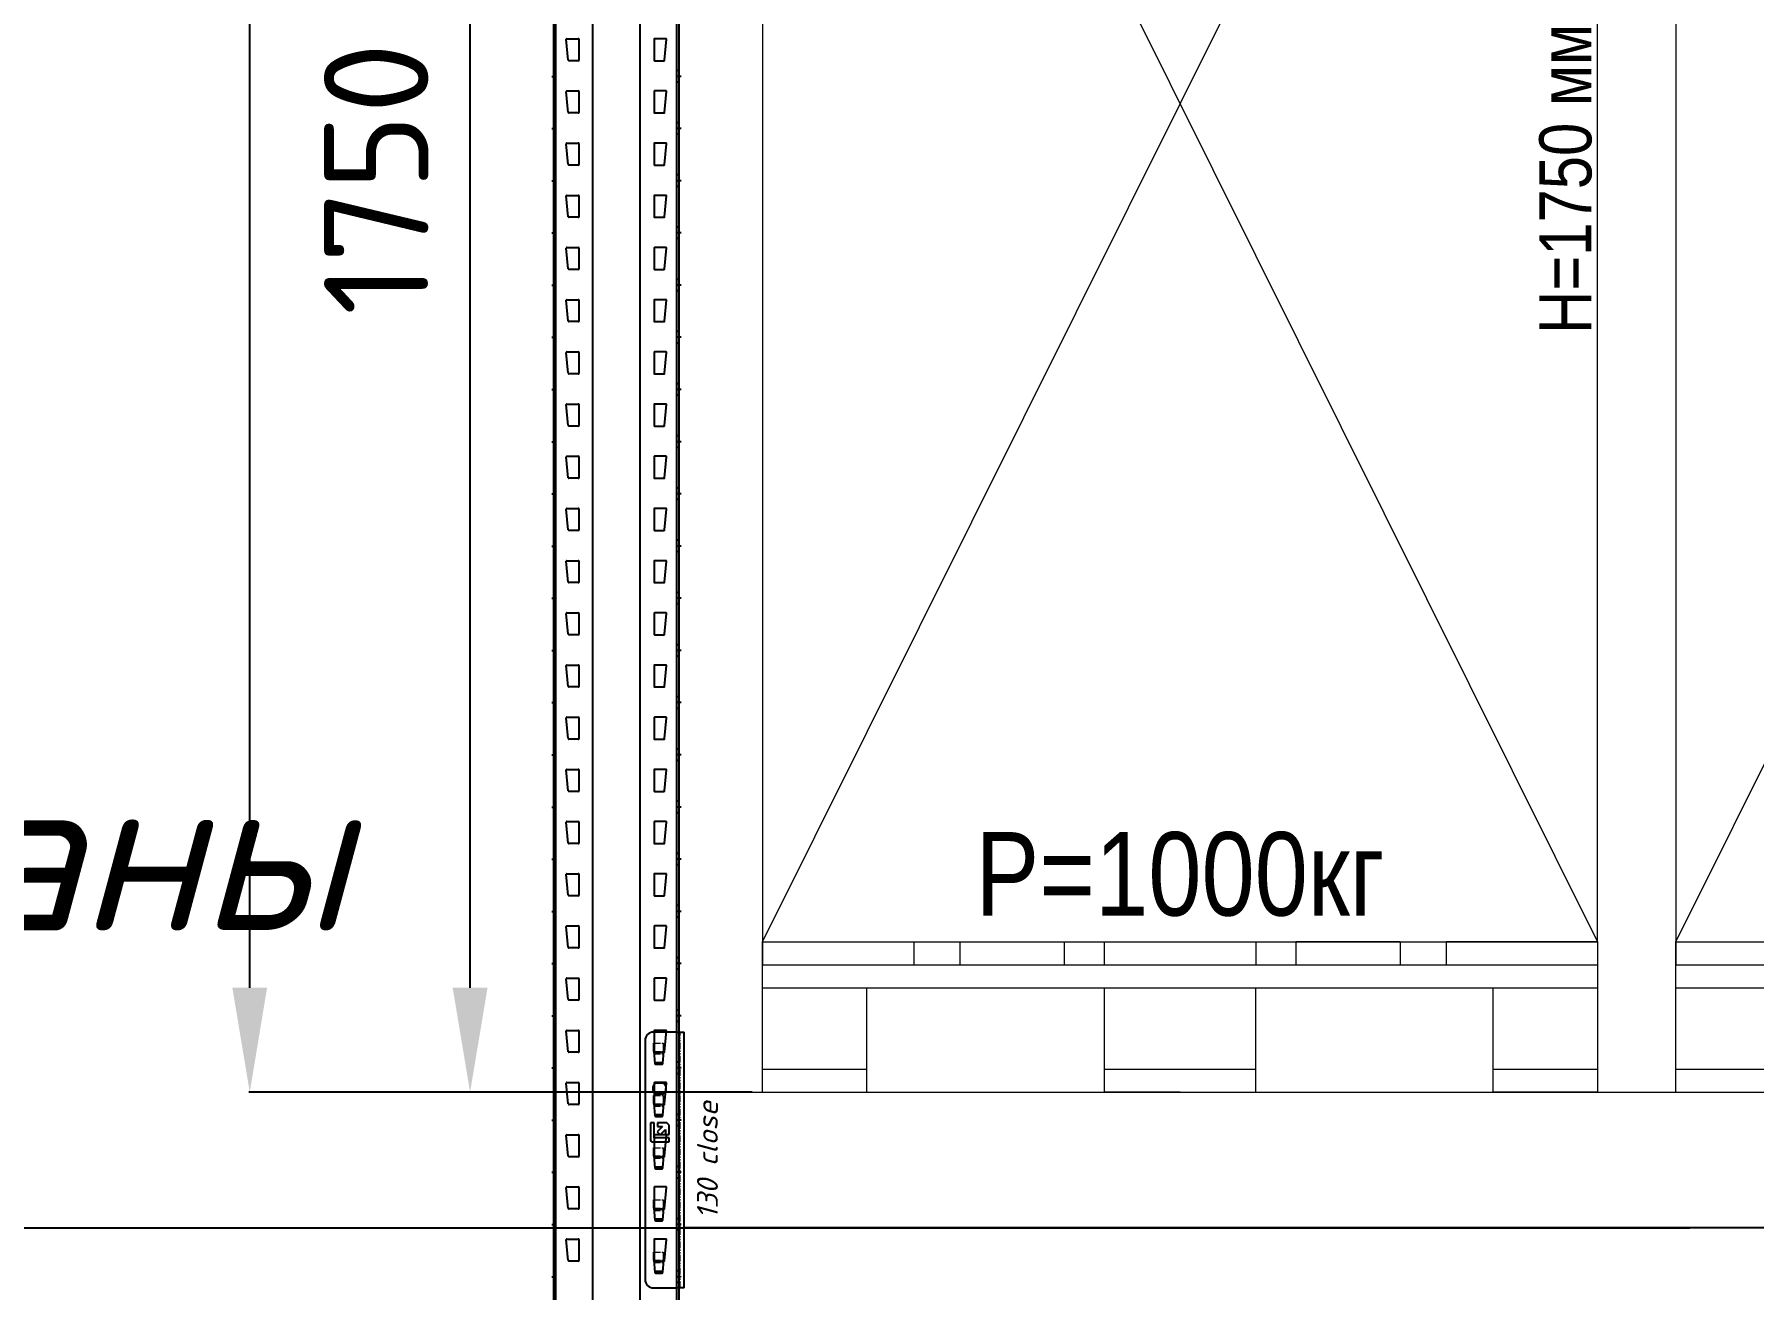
# Model space of a CAD drawing. Header units: millimetres. Extents: x 2140 to 223837, y 2113 to 170313.
# Drawn here: x 168886 to 170534, y 117532 to 118735 of the extents above; entities that cross this region are included whole.
import ezdxf
from ezdxf.enums import TextEntityAlignment as Align

# ---------------------------------------------------------------- set-up
doc = ezdxf.new("R2010")
doc.units = ezdxf.units.MM
doc.linetypes.add('PHANTOM', pattern=[12.7, 6.35, -1.27, 1.27, -1.27, 1.27, -1.27])
doc.layers.add('0_ANNOT_Dimensions', color=7, linetype='Continuous')
doc.layers.add('2.Стойка', color=7, linetype='Continuous')
for name, color, linetype, lineweight in [('1.Балка', 5, 'Continuous', 0), ('20.Груз', 7, 'Continuous', 0), ('25.Размера', 7, 'Continuous', 0), ('37.Паллеты', 32, 'Continuous', 0), ('7.Поддон', 32, 'Continuous', 0)]:
    doc.layers.add(name, color=color, linetype=linetype, lineweight=lineweight)
doc.styles.add('Arial Narrow', font='ARIALN.TTF')
doc.styles.add('GOST', font='isocpeur.ttf')
doc.styles.add('HILTI', font='isocpeui.ttf')
doc.styles.get("Standard").update_dxf_attribs({"font": 'isocpeur.ttf'})
doc.styles.add('Курсив', font='isocpeui.ttf')
doc.dimstyles.new('100', dxfattribs={"dimtxt": 100, "dimasz": 100, "dimexe": 1, "dimexo": 10, "dimgap": 40, "dimtad": 1, "dimdec": 0, "dimzin": 0, "dimdsep": 46, "dimtxsty": 'Standard', "dimcen": 0.09, "dimadec": 0, "dimazin": 0, "dimtfac": 1, "dimtdec": 0, "dimtofl": 0, "dimtmove": 0, "dimatfit": 3, "dimfxl": 1, "dimtolj": 1, "dimtzin": 0, "dimarcsym": 0})
doc.dimstyles.new('80', dxfattribs={"dimtxt": 80, "dimasz": 80, "dimexe": 0.18, "dimexo": 0, "dimgap": 20, "dimtad": 1, "dimdec": 0, "dimzin": 0, "dimdsep": 46, "dimtxsty": 'Курсив', "dimcen": 0.09, "dimadec": 0, "dimazin": 0, "dimtfac": 1, "dimtdec": 0, "dimtofl": 0, "dimtmove": 0, "dimatfit": 3, "dimfxl": 0.18, "dimtolj": 1, "dimtzin": 0, "dimarcsym": 0})
doc.dimstyles.new('blok40', dxfattribs={"dimtxt": 40, "dimasz": 80, "dimexe": 0.18, "dimexo": 0, "dimgap": 5, "dimtad": 1, "dimtoh": 1, "dimdec": 0, "dimzin": 0, "dimdsep": 46, "dimtxsty": 'GOST', "dimblk": 'NONE', "dimcen": 0.09, "dimse1": 1, "dimse2": 1, "dimsd1": 1, "dimsd2": 1, "dimadec": 0, "dimazin": 0, "dimtfac": 1, "dimtdec": 0, "dimtofl": 0, "dimtmove": 0, "dimatfit": 2, "dimldrblk": 'NONE', "dimfxl": 0.18, "dimtolj": 1, "dimtzin": 0, "dimarcsym": 0})
doc.dimstyles.new('Рзм блок', dxfattribs={"dimtxt": 40, "dimasz": 80, "dimexe": 0.18, "dimexo": 0, "dimgap": 5, "dimtad": 1, "dimtoh": 1, "dimdec": 0, "dimzin": 0, "dimdsep": 46, "dimtxsty": 'Курсив', "dimblk": 'NONE', "dimcen": 0.09, "dimse1": 1, "dimse2": 1, "dimsd1": 1, "dimsd2": 1, "dimadec": 0, "dimazin": 0, "dimtfac": 1, "dimtdec": 0, "dimtofl": 0, "dimtmove": 0, "dimatfit": 2, "dimldrblk": 'NONE', "dimfxl": 0.18, "dimtolj": 1, "dimtzin": 0, "dimarcsym": 0})

# ---------------------------------------------------------------- blocks, each defined once
blk = doc.blocks.new('*U491')
at = {"layer": '2.Стойка', "color": 0, "linetype": 'ByBlock'}
for p, q in [((-120, 0), (-120, 12200)), ((-118, 0), (-118, 12200)), ((-82.7, 0), (-82.7, 12200)), ((-37.3, 0), (-37.3, 12200)), ((-2, 0), (-2, 12200)), ((0, 0), (0, 12200)), ((-106.1, 8980.5), (-108, 9000.5)), ((-107.5, 9001), (-96.5, 9001)), ((-96, 9000.5), (-96, 8980.5)), ((-24, 9000.5), (-24, 8980.5)), ((-12.5, 9001), (-23.5, 9001)), ((-13.9, 8980.5), (-12, 9000.5)), ((-96.5, 8980), (-105.6, 8980)), ((-23.5, 8980), (-14.4, 8980)), ((-122, 8965), (-118, 8965)), ((-120, 8970.5), (-118, 8970.5)), ((0, 8970.5), (-2, 8970.5)), ((2, 8965), (-2, 8965)), ((-120, 8959.5), (-118, 8959.5)), ((-106.1, 8930.5), (-108, 8950.5)), ((-107.5, 8951), (-96.5, 8951)), ((-96, 8950.5), (-96, 8930.5)), ((-24, 8950.5), (-24, 8930.5)), ((-12.5, 8951), (-23.5, 8951)), ((-13.9, 8930.5), (-12, 8950.5)), ((0, 8959.5), (-2, 8959.5)), ((-96.5, 8930), (-105.6, 8930)), ((-23.5, 8930), (-14.4, 8930)), ((-122, 8915), (-118, 8915)), ((-120, 8920.5), (-118, 8920.5)), ((0, 8920.5), (-2, 8920.5)), ((2, 8915), (-2, 8915)), ((-120, 8909.5), (-118, 8909.5)), ((-106.1, 8880.5), (-108, 8900.5)), ((-107.5, 8901), (-96.5, 8901)), ((-96, 8900.5), (-96, 8880.5)), ((-24, 8900.5), (-24, 8880.5)), ((-12.5, 8901), (-23.5, 8901)), ((-13.9, 8880.5), (-12, 8900.5)), ((0, 8909.5), (-2, 8909.5)), ((-96.5, 8880), (-105.6, 8880)), ((-23.5, 8880), (-14.4, 8880)), ((-122, 8865), (-118, 8865)), ((-120, 8870.5), (-118, 8870.5)), ((0, 8870.5), (-2, 8870.5)), ((2, 8865), (-2, 8865)), ((-120, 8859.5), (-118, 8859.5)), ((-106.1, 8830.5), (-108, 8850.5)), ((-107.5, 8851), (-96.5, 8851)), ((-96, 8850.5), (-96, 8830.5)), ((-24, 8850.5), (-24, 8830.5)), ((-12.5, 8851), (-23.5, 8851)), ((-13.9, 8830.5), (-12, 8850.5)), ((0, 8859.5), (-2, 8859.5)), ((-96.5, 8830), (-105.6, 8830)), ((-23.5, 8830), (-14.4, 8830)), ((-122, 8815), (-118, 8815)), ((-120, 8820.5), (-118, 8820.5)), ((0, 8820.5), (-2, 8820.5)), ((2, 8815), (-2, 8815)), ((-120, 8809.5), (-118, 8809.5)), ((-106.1, 8780.5), (-108, 8800.5)), ((-107.5, 8801), (-96.5, 8801)), ((-96, 8800.5), (-96, 8780.5)), ((-24, 8800.5), (-24, 8780.5)), ((-12.5, 8801), (-23.5, 8801)), ((-13.9, 8780.5), (-12, 8800.5)), ((0, 8809.5), (-2, 8809.5)), ((-96.5, 8780), (-105.6, 8780)), ((-23.5, 8780), (-14.4, 8780)), ((-122, 8765), (-118, 8765)), ((-120, 8770.5), (-118, 8770.5)), ((0, 8770.5), (-2, 8770.5)), ((2, 8765), (-2, 8765)), ((-120, 8759.5), (-118, 8759.5)), ((-106.1, 8730.5), (-108, 8750.5)), ((-107.5, 8751), (-96.5, 8751)), ((-96, 8750.5), (-96, 8730.5)), ((-24, 8750.5), (-24, 8730.5)), ((-12.5, 8751), (-23.5, 8751)), ((-13.9, 8730.5), (-12, 8750.5)), ((0, 8759.5), (-2, 8759.5)), ((-122, 8715), (-118, 8715)), ((-120, 8720.5), (-118, 8720.5)), ((-96.5, 8730), (-105.6, 8730)), ((-23.5, 8730), (-14.4, 8730)), ((0, 8720.5), (-2, 8720.5)), ((2, 8715), (-2, 8715)), ((-120, 8709.5), (-118, 8709.5)), ((-106.1, 8680.5), (-108, 8700.5)), ((-107.5, 8701), (-96.5, 8701)), ((-96, 8700.5), (-96, 8680.5)), ((-24, 8700.5), (-24, 8680.5)), ((-12.5, 8701), (-23.5, 8701)), ((-13.9, 8680.5), (-12, 8700.5)), ((0, 8709.5), (-2, 8709.5)), ((-122, 8665), (-118, 8665)), ((-120, 8670.5), (-118, 8670.5)), ((-96.5, 8680), (-105.6, 8680)), ((-23.5, 8680), (-14.4, 8680)), ((0, 8670.5), (-2, 8670.5)), ((2, 8665), (-2, 8665)), ((-120, 8659.5), (-118, 8659.5)), ((-106.1, 8630.5), (-108, 8650.5)), ((-107.5, 8651), (-96.5, 8651)), ((-96, 8650.5), (-96, 8630.5)), ((-24, 8650.5), (-24, 8630.5)), ((-12.5, 8651), (-23.5, 8651)), ((-13.9, 8630.5), (-12, 8650.5)), ((0, 8659.5), (-2, 8659.5)), ((-122, 8615), (-118, 8615)), ((-120, 8620.5), (-118, 8620.5)), ((-96.5, 8630), (-105.6, 8630)), ((-23.5, 8630), (-14.4, 8630)), ((0, 8620.5), (-2, 8620.5)), ((2, 8615), (-2, 8615)), ((-120, 8609.5), (-118, 8609.5)), ((-106.1, 8580.5), (-108, 8600.5)), ((-107.5, 8601), (-96.5, 8601)), ((-96, 8600.5), (-96, 8580.5)), ((-24, 8600.5), (-24, 8580.5)), ((-12.5, 8601), (-23.5, 8601)), ((-13.9, 8580.5), (-12, 8600.5)), ((0, 8609.5), (-2, 8609.5)), ((-120, 8570.5), (-118, 8570.5)), ((-96.5, 8580), (-105.6, 8580)), ((-23.5, 8580), (-14.4, 8580)), ((0, 8570.5), (-2, 8570.5)), ((-122, 8565), (-118, 8565)), ((-120, 8559.5), (-118, 8559.5)), ((-106.1, 8530.5), (-108, 8550.5)), ((-107.5, 8551), (-96.5, 8551)), ((-96, 8550.5), (-96, 8530.5)), ((-24, 8550.5), (-24, 8530.5)), ((-12.5, 8551), (-23.5, 8551)), ((-13.9, 8530.5), (-12, 8550.5)), ((2, 8565), (-2, 8565)), ((0, 8559.5), (-2, 8559.5)), ((-120, 8520.5), (-118, 8520.5)), ((-96.5, 8530), (-105.6, 8530)), ((-23.5, 8530), (-14.4, 8530)), ((0, 8520.5), (-2, 8520.5)), ((-122, 8515), (-118, 8515)), ((-120, 8509.5), (-118, 8509.5)), ((-106.1, 8480.5), (-108, 8500.5)), ((-107.5, 8501), (-96.5, 8501)), ((-96, 8500.5), (-96, 8480.5)), ((-24, 8500.5), (-24, 8480.5)), ((-12.5, 8501), (-23.5, 8501)), ((-13.9, 8480.5), (-12, 8500.5)), ((2, 8515), (-2, 8515)), ((0, 8509.5), (-2, 8509.5)), ((-120, 8470.5), (-118, 8470.5)), ((-96.5, 8480), (-105.6, 8480)), ((-23.5, 8480), (-14.4, 8480)), ((0, 8470.5), (-2, 8470.5)), ((-122, 8465), (-118, 8465)), ((-120, 8459.5), (-118, 8459.5)), ((-106.1, 8430.5), (-108, 8450.5)), ((-107.5, 8451), (-96.5, 8451)), ((-96, 8450.5), (-96, 8430.5)), ((-24, 8450.5), (-24, 8430.5)), ((-12.5, 8451), (-23.5, 8451)), ((-13.9, 8430.5), (-12, 8450.5)), ((2, 8465), (-2, 8465)), ((0, 8459.5), (-2, 8459.5)), ((-120, 8420.5), (-118, 8420.5)), ((-96.5, 8430), (-105.6, 8430)), ((-23.5, 8430), (-14.4, 8430)), ((0, 8420.5), (-2, 8420.5)), ((-122, 8415), (-118, 8415)), ((-120, 8409.5), (-118, 8409.5)), ((-107.5, 8401), (-96.5, 8401)), ((-12.5, 8401), (-23.5, 8401)), ((2, 8415), (-2, 8415)), ((0, 8409.5), (-2, 8409.5)), ((-106.1, 8380.5), (-108, 8400.5)), ((-96, 8400.5), (-96, 8380.5)), ((-24, 8400.5), (-24, 8380.5)), ((-13.9, 8380.5), (-12, 8400.5)), ((-120, 8370.5), (-118, 8370.5)), ((-96.5, 8380), (-105.6, 8380)), ((-23.5, 8380), (-14.4, 8380)), ((0, 8370.5), (-2, 8370.5)), ((-122, 8365), (-118, 8365)), ((-120, 8359.5), (-118, 8359.5)), ((2, 8365), (-2, 8365)), ((0, 8359.5), (-2, 8359.5)), ((-106.1, 8330.5), (-108, 8350.5)), ((-107.5, 8351), (-96.5, 8351)), ((-96, 8350.5), (-96, 8330.5)), ((-24, 8350.5), (-24, 8330.5)), ((-12.5, 8351), (-23.5, 8351)), ((-13.9, 8330.5), (-12, 8350.5)), ((-120, 8320.5), (-118, 8320.5)), ((-96.5, 8330), (-105.6, 8330)), ((-23.5, 8330), (-14.4, 8330)), ((0, 8320.5), (-2, 8320.5)), ((-122, 8315), (-118, 8315)), ((-120, 8309.5), (-118, 8309.5)), ((2, 8315), (-2, 8315)), ((0, 8309.5), (-2, 8309.5)), ((-106.1, 8280.5), (-108, 8300.5)), ((-107.5, 8301), (-96.5, 8301)), ((-96, 8300.5), (-96, 8280.5)), ((-24, 8300.5), (-24, 8280.5)), ((-12.5, 8301), (-23.5, 8301)), ((-13.9, 8280.5), (-12, 8300.5)), ((-120, 8270.5), (-118, 8270.5)), ((-96.5, 8280), (-105.6, 8280)), ((-23.5, 8280), (-14.4, 8280)), ((0, 8270.5), (-2, 8270.5)), ((-122, 8265), (-118, 8265)), ((-120, 8259.5), (-118, 8259.5)), ((2, 8265), (-2, 8265)), ((0, 8259.5), (-2, 8259.5)), ((-106.1, 8230.5), (-108, 8250.5)), ((-107.5, 8251), (-96.5, 8251)), ((-96, 8250.5), (-96, 8230.5)), ((-24, 8250.5), (-24, 8230.5)), ((-12.5, 8251), (-23.5, 8251)), ((-13.9, 8230.5), (-12, 8250.5)), ((-120, 8220.5), (-118, 8220.5)), ((-96.5, 8230), (-105.6, 8230)), ((-23.5, 8230), (-14.4, 8230)), ((0, 8220.5), (-2, 8220.5)), ((-122, 8215), (-118, 8215)), ((-120, 8209.5), (-118, 8209.5)), ((2, 8215), (-2, 8215)), ((0, 8209.5), (-2, 8209.5)), ((-106.1, 8180.5), (-108, 8200.5)), ((-107.5, 8201), (-96.5, 8201)), ((-96, 8200.5), (-96, 8180.5)), ((-24, 8200.5), (-24, 8180.5)), ((-12.5, 8201), (-23.5, 8201)), ((-13.9, 8180.5), (-12, 8200.5)), ((-120, 8170.5), (-118, 8170.5)), ((-96.5, 8180), (-105.6, 8180)), ((-23.5, 8180), (-14.4, 8180)), ((0, 8170.5), (-2, 8170.5)), ((-122, 8165), (-118, 8165)), ((-120, 8159.5), (-118, 8159.5)), ((2, 8165), (-2, 8165)), ((0, 8159.5), (-2, 8159.5)), ((-106.1, 8130.5), (-108, 8150.5)), ((-107.5, 8151), (-96.5, 8151)), ((-96, 8150.5), (-96, 8130.5)), ((-24, 8150.5), (-24, 8130.5)), ((-12.5, 8151), (-23.5, 8151)), ((-13.9, 8130.5), (-12, 8150.5)), ((-96.5, 8130), (-105.6, 8130)), ((-23.5, 8130), (-14.4, 8130)), ((-122, 8115), (-118, 8115)), ((-120, 8120.5), (-118, 8120.5)), ((-120, 8109.5), (-118, 8109.5)), ((0, 8120.5), (-2, 8120.5)), ((2, 8115), (-2, 8115)), ((0, 8109.5), (-2, 8109.5)), ((-106.1, 8080.5), (-108, 8100.5)), ((-107.5, 8101), (-96.5, 8101)), ((-96, 8100.5), (-96, 8080.5)), ((-24, 8100.5), (-24, 8080.5)), ((-12.5, 8101), (-23.5, 8101)), ((-13.9, 8080.5), (-12, 8100.5)), ((-96.5, 8080), (-105.6, 8080)), ((-23.5, 8080), (-14.4, 8080)), ((-122, 8065), (-118, 8065)), ((-120, 8070.5), (-118, 8070.5)), ((-120, 8059.5), (-118, 8059.5)), ((0, 8070.5), (-2, 8070.5)), ((2, 8065), (-2, 8065)), ((0, 8059.5), (-2, 8059.5)), ((-106.1, 8030.5), (-108, 8050.5)), ((-107.5, 8051), (-96.5, 8051)), ((-96, 8050.5), (-96, 8030.5)), ((-24, 8050.5), (-24, 8030.5)), ((-12.5, 8051), (-23.5, 8051)), ((-13.9, 8030.5), (-12, 8050.5)), ((-96.5, 8030), (-105.6, 8030)), ((-23.5, 8030), (-14.4, 8030)), ((-122, 8015), (-118, 8015)), ((-120, 8020.5), (-118, 8020.5)), ((-120, 8009.5), (-118, 8009.5)), ((0, 8020.5), (-2, 8020.5)), ((2, 8015), (-2, 8015)), ((0, 8009.5), (-2, 8009.5)), ((-106.1, 7980.5), (-108, 8000.5)), ((-107.5, 8001), (-96.5, 8001)), ((-96, 8000.5), (-96, 7980.5)), ((-24, 8000.5), (-24, 7980.5)), ((-12.5, 8001), (-23.5, 8001)), ((-13.9, 7980.5), (-12, 8000.5)), ((-96.5, 7980), (-105.6, 7980)), ((-23.5, 7980), (-14.4, 7980)), ((-122, 7965), (-118, 7965)), ((-120, 7970.5), (-118, 7970.5)), ((-120, 7959.5), (-118, 7959.5)), ((0, 7970.5), (-2, 7970.5)), ((2, 7965), (-2, 7965)), ((0, 7959.5), (-2, 7959.5)), ((-106.1, 7930.5), (-108, 7950.5)), ((-107.5, 7951), (-96.5, 7951)), ((-96, 7950.5), (-96, 7930.5)), ((-24, 7950.5), (-24, 7930.5)), ((-12.5, 7951), (-23.5, 7951)), ((-13.9, 7930.5), (-12, 7950.5)), ((-96.5, 7930), (-105.6, 7930)), ((-23.5, 7930), (-14.4, 7930)), ((-122, 7915), (-118, 7915)), ((-120, 7920.5), (-118, 7920.5)), ((-120, 7909.5), (-118, 7909.5)), ((0, 7920.5), (-2, 7920.5)), ((2, 7915), (-2, 7915)), ((0, 7909.5), (-2, 7909.5)), ((-106.1, 7880.5), (-108, 7900.5)), ((-107.5, 7901), (-96.5, 7901)), ((-96, 7900.5), (-96, 7880.5)), ((-24, 7900.5), (-24, 7880.5)), ((-12.5, 7901), (-23.5, 7901)), ((-13.9, 7880.5), (-12, 7900.5)), ((-96.5, 7880), (-105.6, 7880)), ((-23.5, 7880), (-14.4, 7880)), ((-122, 7865), (-118, 7865)), ((-120, 7870.5), (-118, 7870.5)), ((-120, 7859.5), (-118, 7859.5)), ((0, 7870.5), (-2, 7870.5)), ((2, 7865), (-2, 7865)), ((0, 7859.5), (-2, 7859.5)), ((-106.1, 7830.5), (-108, 7850.5)), ((-107.5, 7851), (-96.5, 7851)), ((-96, 7850.5), (-96, 7830.5)), ((-24, 7850.5), (-24, 7830.5)), ((-12.5, 7851), (-23.5, 7851)), ((-13.9, 7830.5), (-12, 7850.5)), ((-96.5, 7830), (-105.6, 7830)), ((-23.5, 7830), (-14.4, 7830)), ((-122, 7815), (-118, 7815)), ((-120, 7820.5), (-118, 7820.5)), ((-120, 7809.5), (-118, 7809.5)), ((0, 7820.5), (-2, 7820.5)), ((2, 7815), (-2, 7815)), ((0, 7809.5), (-2, 7809.5))]:
    blk.add_line(p, q, dxfattribs=at)
for centre, start, end in [((-107.5, 9000.5), 90, 185.4403), ((-96.5, 9000.5), 0, 90), ((-23.5, 9000.5), 90, 180), ((-12.5, 9000.5), 354.5597, 90), ((-105.6, 8980.5), 185.4403, 270), ((-96.5, 8980.5), 270, 0), ((-23.5, 8980.5), 180, 270), ((-14.4, 8980.5), 270, 354.5597), ((-107.5, 8950.5), 90, 185.4403), ((-96.5, 8950.5), 0, 90), ((-23.5, 8950.5), 90, 180), ((-12.5, 8950.5), 354.5597, 90), ((-105.6, 8930.5), 185.4403, 270), ((-96.5, 8930.5), 270, 0), ((-23.5, 8930.5), 180, 270), ((-14.4, 8930.5), 270, 354.5597), ((-107.5, 8900.5), 90, 185.4403), ((-96.5, 8900.5), 0, 90), ((-23.5, 8900.5), 90, 180), ((-12.5, 8900.5), 354.5597, 90), ((-105.6, 8880.5), 185.4403, 270), ((-96.5, 8880.5), 270, 0), ((-23.5, 8880.5), 180, 270), ((-14.4, 8880.5), 270, 354.5597), ((-107.5, 8850.5), 90, 185.4403), ((-96.5, 8850.5), 0, 90), ((-23.5, 8850.5), 90, 180), ((-12.5, 8850.5), 354.5597, 90), ((-105.6, 8830.5), 185.4403, 270), ((-96.5, 8830.5), 270, 0), ((-23.5, 8830.5), 180, 270), ((-14.4, 8830.5), 270, 354.5597), ((-107.5, 8800.5), 90, 185.4403), ((-96.5, 8800.5), 0, 90), ((-23.5, 8800.5), 90, 180), ((-12.5, 8800.5), 354.5597, 90), ((-105.6, 8780.5), 185.4403, 270), ((-96.5, 8780.5), 270, 0), ((-23.5, 8780.5), 180, 270), ((-14.4, 8780.5), 270, 354.5597), ((-107.5, 8750.5), 90, 185.4403), ((-96.5, 8750.5), 0, 90), ((-23.5, 8750.5), 90, 180), ((-12.5, 8750.5), 354.5597, 90), ((-105.6, 8730.5), 185.4403, 270), ((-96.5, 8730.5), 270, 0), ((-23.5, 8730.5), 180, 270), ((-14.4, 8730.5), 270, 354.5597), ((-107.5, 8700.5), 90, 185.4403), ((-96.5, 8700.5), 0, 90), ((-23.5, 8700.5), 90, 180), ((-12.5, 8700.5), 354.5597, 90), ((-105.6, 8680.5), 185.4403, 270), ((-96.5, 8680.5), 270, 0), ((-23.5, 8680.5), 180, 270), ((-14.4, 8680.5), 270, 354.5597), ((-107.5, 8650.5), 90, 185.4403), ((-96.5, 8650.5), 0, 90), ((-23.5, 8650.5), 90, 180), ((-12.5, 8650.5), 354.5597, 90), ((-105.6, 8630.5), 185.4403, 270), ((-96.5, 8630.5), 270, 0), ((-23.5, 8630.5), 180, 270), ((-14.4, 8630.5), 270, 354.5597), ((-107.5, 8600.5), 90, 185.4403), ((-96.5, 8600.5), 0, 90), ((-23.5, 8600.5), 90, 180), ((-12.5, 8600.5), 354.5597, 90), ((-105.6, 8580.5), 185.4403, 270), ((-96.5, 8580.5), 270, 0), ((-23.5, 8580.5), 180, 270), ((-14.4, 8580.5), 270, 354.5597), ((-107.5, 8550.5), 90, 185.4403), ((-96.5, 8550.5), 0, 90), ((-23.5, 8550.5), 90, 180), ((-12.5, 8550.5), 354.5597, 90), ((-105.6, 8530.5), 185.4403, 270), ((-96.5, 8530.5), 270, 0), ((-23.5, 8530.5), 180, 270), ((-14.4, 8530.5), 270, 354.5597), ((-107.5, 8500.5), 90, 185.4403), ((-96.5, 8500.5), 0, 90), ((-23.5, 8500.5), 90, 180), ((-12.5, 8500.5), 354.5597, 90), ((-105.6, 8480.5), 185.4403, 270), ((-96.5, 8480.5), 270, 0), ((-23.5, 8480.5), 180, 270), ((-14.4, 8480.5), 270, 354.5597), ((-107.5, 8450.5), 90, 185.4403), ((-96.5, 8450.5), 0, 90), ((-23.5, 8450.5), 90, 180), ((-12.5, 8450.5), 354.5597, 90), ((-105.6, 8430.5), 185.4403, 270), ((-96.5, 8430.5), 270, 0), ((-23.5, 8430.5), 180, 270), ((-14.4, 8430.5), 270, 354.5597), ((-107.5, 8400.5), 90, 185.4403), ((-96.5, 8400.5), 0, 90), ((-23.5, 8400.5), 90, 180), ((-12.5, 8400.5), 354.5597, 90), ((-105.6, 8380.5), 185.4403, 270), ((-96.5, 8380.5), 270, 0), ((-23.5, 8380.5), 180, 270), ((-14.4, 8380.5), 270, 354.5597), ((-107.5, 8350.5), 90, 185.4403), ((-96.5, 8350.5), 0, 90), ((-23.5, 8350.5), 90, 180), ((-12.5, 8350.5), 354.5597, 90), ((-105.6, 8330.5), 185.4403, 270), ((-96.5, 8330.5), 270, 0), ((-23.5, 8330.5), 180, 270), ((-14.4, 8330.5), 270, 354.5597), ((-107.5, 8300.5), 90, 185.4403), ((-96.5, 8300.5), 0, 90), ((-23.5, 8300.5), 90, 180), ((-12.5, 8300.5), 354.5597, 90), ((-105.6, 8280.5), 185.4403, 270), ((-96.5, 8280.5), 270, 0), ((-23.5, 8280.5), 180, 270), ((-14.4, 8280.5), 270, 354.5597), ((-107.5, 8250.5), 90, 185.4403), ((-96.5, 8250.5), 0, 90), ((-23.5, 8250.5), 90, 180), ((-12.5, 8250.5), 354.5597, 90), ((-105.6, 8230.5), 185.4403, 270), ((-96.5, 8230.5), 270, 0), ((-23.5, 8230.5), 180, 270), ((-14.4, 8230.5), 270, 354.5597), ((-107.5, 8200.5), 90, 185.4403), ((-96.5, 8200.5), 0, 90), ((-23.5, 8200.5), 90, 180), ((-12.5, 8200.5), 354.5597, 90), ((-105.6, 8180.5), 185.4403, 270), ((-96.5, 8180.5), 270, 0), ((-23.5, 8180.5), 180, 270), ((-14.4, 8180.5), 270, 354.5597), ((-107.5, 8150.5), 90, 185.4403), ((-96.5, 8150.5), 0, 90), ((-23.5, 8150.5), 90, 180), ((-12.5, 8150.5), 354.5597, 90), ((-105.6, 8130.5), 185.4403, 270), ((-96.5, 8130.5), 270, 0), ((-23.5, 8130.5), 180, 270), ((-14.4, 8130.5), 270, 354.5597), ((-107.5, 8100.5), 90, 185.4403), ((-96.5, 8100.5), 0, 90), ((-23.5, 8100.5), 90, 180), ((-12.5, 8100.5), 354.5597, 90), ((-105.6, 8080.5), 185.4403, 270), ((-96.5, 8080.5), 270, 0), ((-23.5, 8080.5), 180, 270), ((-14.4, 8080.5), 270, 354.5597), ((-107.5, 8050.5), 90, 185.4403), ((-96.5, 8050.5), 0, 90), ((-23.5, 8050.5), 90, 180), ((-12.5, 8050.5), 354.5597, 90), ((-105.6, 8030.5), 185.4403, 270), ((-96.5, 8030.5), 270, 0), ((-23.5, 8030.5), 180, 270), ((-14.4, 8030.5), 270, 354.5597), ((-107.5, 8000.5), 90, 185.4403), ((-96.5, 8000.5), 0, 90), ((-23.5, 8000.5), 90, 180), ((-12.5, 8000.5), 354.5597, 90), ((-105.6, 7980.5), 185.4403, 270), ((-96.5, 7980.5), 270, 0), ((-23.5, 7980.5), 180, 270), ((-14.4, 7980.5), 270, 354.5597), ((-107.5, 7950.5), 90, 185.4403), ((-96.5, 7950.5), 0, 90), ((-23.5, 7950.5), 90, 180), ((-12.5, 7950.5), 354.5597, 90), ((-105.6, 7930.5), 185.4403, 270), ((-96.5, 7930.5), 270, 0), ((-23.5, 7930.5), 180, 270), ((-14.4, 7930.5), 270, 354.5597), ((-107.5, 7900.5), 90, 185.4403), ((-96.5, 7900.5), 0, 90), ((-23.5, 7900.5), 90, 180), ((-12.5, 7900.5), 354.5597, 90), ((-105.6, 7880.5), 185.4403, 270), ((-96.5, 7880.5), 270, 0), ((-23.5, 7880.5), 180, 270), ((-14.4, 7880.5), 270, 354.5597), ((-107.5, 7850.5), 90, 185.4403), ((-96.5, 7850.5), 0, 90), ((-23.5, 7850.5), 90, 180), ((-12.5, 7850.5), 354.5597, 90), ((-105.6, 7830.5), 185.4403, 270), ((-96.5, 7830.5), 270, 0), ((-23.5, 7830.5), 180, 270), ((-14.4, 7830.5), 270, 354.5597)]:
    blk.add_arc(centre, 0.5, start, end, dxfattribs=at)
blk = doc.blocks.new('*D436')
at = {"layer": 'Defpoints', "color": 0, "transparency": 16777216}
for p in [(5, -23.2), (42.2, -23.2), (5, -153.2)]:
    blk.add_point(p, dxfattribs=at)
at = {"layer": '0_ANNOT_Dimensions', "color": 0, "transparency": 16777216, "insert": (27.2, -88.2), "char_height": 20, "attachment_point": 5, "rotation": 90, "style": 'Курсив'}
blk.add_mtext('\\A1;130 close', dxfattribs=at)
blk = doc.blocks.new('_None')
blk = doc.blocks.new('поддон')
at = {"layer": '7.Поддон', "color": 0, "linetype": 'ByBlock'}
for p, q in [((0, 0), (0, 144)), ((0, 144), (0, 122)), ((0, 144), (145, 144)), ((145, 144), (145, 122)), ((189, 144), (289, 144)), ((189, 144), (189, 122)), ((289, 144), (289, 122)), ((327.5, 122), (327.5, 144)), ((327.5, 144), (472.5, 144)), ((472.5, 144), (472.5, 122)), ((611, 144), (511, 144)), ((511, 144), (511, 122)), ((611, 144), (611, 122)), ((800, 144), (655, 144)), ((655, 144), (655, 122)), ((800, 144), (800, 0)), ((0, 122), (800, 122)), ((0, 100), (800, 100)), ((100, 0), (100, 100)), ((327.5, 0), (327.5, 100)), ((472.5, 0), (472.5, 100)), ((700, 0), (700, 100)), ((0, 22), (100, 22)), ((327.5, 22), (472.5, 22)), ((700, 22), (800, 22)), ((0, 0), (100, 0)), ((400, 0), (327.5, 0)), ((400, 0), (472.5, 0)), ((800, 0), (700, 0))]:
    blk.add_line(p, q, dxfattribs=at)
blk = doc.blocks.new('*D839')
at = {"layer": 'Defpoints', "color": 0, "linetype": 'ByBlock', "transparency": 16777216}
for p in [(475, 1000, 0), (475, 0, 0), (475, 0)]:
    blk.add_point(p, dxfattribs=at)
at = {"layer": '25.Размера', "color": 0, "linetype": 'ByBlock', "transparency": 16777216, "insert": (475, 208.6), "char_height": 80, "attachment_point": 5, "style": 'Arial Narrow'}
blk.add_mtext('\\A1;Р=1000кг', dxfattribs=at)
blk = doc.blocks.new('*D830')
at = {"layer": 'Defpoints', "color": 0, "linetype": 'ByBlock', "transparency": 16777216}
for p in [(875, 1750), (875, 1750), (875, 0)]:
    blk.add_point(p, dxfattribs=at)
at = {"layer": '25.Размера', "color": 0, "linetype": 'ByBlock', "transparency": 16777216, "insert": (844.5, 875), "char_height": 50, "attachment_point": 5, "rotation": 90, "style": 'Arial Narrow'}
blk.add_mtext('\\A1;Н=1750 мм', dxfattribs=at)
blk = doc.blocks.new('*D1111')
at = {"layer": '0_ANNOT_Dimensions', "color": 0, "lineweight": -2, "transparency": 16777216}
for p, q in [((169574.1, 119471.3), (169302.9, 119471.3)), ((169303.9, 117821.3), (169303.9, 119371.3)), ((169574.1, 117721.3), (169302.9, 117721.3))]:
    blk.add_line(p, q, dxfattribs=at)
at = {"layer": '0_ANNOT_Dimensions', "color": 0, "transparency": 16777216}
for points in [[(169287.2, 119371.3), (169320.6, 119371.3), (169303.9, 119471.3)], [(169287.2, 117821.3), (169320.6, 117821.3), (169303.9, 117721.3)]]:
    blk.add_solid(points, dxfattribs=at)
at = {"layer": 'Defpoints', "color": 0, "transparency": 16777216}
for p in [(169303.9, 119471.3), (169584.1, 119471.3), (169584.1, 117721.3)]:
    blk.add_point(p, dxfattribs=at)
at = {"layer": '0_ANNOT_Dimensions', "color": 0, "transparency": 16777216, "insert": (169213.9, 118596.3), "char_height": 100, "attachment_point": 5, "rotation": 90}
blk.add_mtext('\\A1;1750', dxfattribs=at)
blk = doc.blocks.new('*U756')
at = {"color": 0, "linetype": 'Continuous', "lineweight": -2}
for p, q in [((0, 0), (0, 4)), ((3.5, 4), (0, 4)), ((3.5, 4), (14, 4)), ((3.529, 0), (-3.529, 0))]:
    blk.add_line(p, q, dxfattribs=at)
at = {"color": 0, "linetype": 'Continuous', "lineweight": 30}
for p, q in [((-3, 3), (0, 0)), ((0, 0), (3, 3))]:
    blk.add_line(p, q, dxfattribs=at)
at = {"color": 0, "linetype": 'Continuous', "lineweight": -2, "style": 'HILTI'}
blk.add_attdef('ОТМЕТКА', (3.5, 4.75), '', height=2.5, dxfattribs=at)
blk.add_attdef('Комментарий', text='', height=2.5, dxfattribs=at).set_placement((3.5, 3.5), align=Align.TOP_LEFT)
blk = doc.blocks.new('*U1118')
at = {"color": 6}
blk.add_line((-1179, -217.5), (1390.7, -217.5), dxfattribs=at)
at = {"color": 6, "xscale": 60, "yscale": 60, "zscale": 60}
blk.add_blockref('*U756', (-1179, -217.5), dxfattribs=at).add_auto_attribs({'ОТМЕТКА': 'п/з экраны'})
blk = doc.blocks.new('*U1119')
at = {"color": 0, "linetype": 'ByBlock', "lineweight": -2, "transparency": 16777216}
blk.add_blockref('*U1118', (0, 0), dxfattribs=at)
blk = doc.blocks.new('*D1566')
at = {"layer": '0_ANNOT_Dimensions', "color": 0, "lineweight": -2, "transparency": 16777216}
for p, q in [((169574.2, 120621.3), (169091.8, 120621.3)), ((169092.8, 117821.3), (169092.8, 120521.3)), ((169574.2, 117721.3), (169091.8, 117721.3))]:
    blk.add_line(p, q, dxfattribs=at)
at = {"layer": '0_ANNOT_Dimensions', "color": 0, "transparency": 16777216}
for points in [[(169076.1, 120521.3), (169109.4, 120521.3), (169092.8, 120621.3)], [(169076.1, 117821.3), (169109.4, 117821.3), (169092.8, 117721.3)]]:
    blk.add_solid(points, dxfattribs=at)
at = {"layer": 'Defpoints', "color": 0, "transparency": 16777216}
for p in [(169092.8, 120621.3), (169584.2, 120621.3), (169584.2, 117721.3)]:
    blk.add_point(p, dxfattribs=at)
at = {"layer": '0_ANNOT_Dimensions', "color": 0, "transparency": 16777216, "insert": (169002.8, 119171.3), "char_height": 100, "attachment_point": 5, "rotation": 90}
blk.add_mtext('\\A1;2900', dxfattribs=at)
blk = doc.blocks.new('*U432')
at = {"layer": '1.Балка', "color": 0, "linetype": 'Continuous', "lineweight": 25}
for p, q in [((-2.5, 34.3), (-24.5, 34.3)), ((-2.5, 34.3), (5, 34.3)), ((5, -210.7), (5, 34.3)), ((-32.5, 26.3), (-32.5, -202.7)), ((-24.2, 15.8), (-24.2, 23.6)), ((-14.6, 15.8), (-14.6, 23.6)), ((-24.2, 15.8), (-23.2, 4.4)), ((-22.4, 5.3), (-16.4, 5.3)), ((-22.2, 3.5), (-16.6, 3.5)), ((-15.6, 4.4), (-14.6, 15.8)), ((-14.9, -14.7), (-22.5, -14.7)), ((-24.2, -34.2), (-24.2, -26.4)), ((-22.5, -24.7), (-14.9, -24.7)), ((-14.6, -34.2), (-14.6, -26.4)), ((-24.2, -34.2), (-23.2, -45.6)), ((-22.4, -44.7), (-16.4, -44.7)), ((-22.2, -46.5), (-16.6, -46.5)), ((-15.6, -45.6), (-14.6, -34.2)), ((-27.5, -52.7), (-27.5, -69.2)), ((-23.7, -52.7), (-27.5, -52.7)), ((-23.7, -66.9), (-23.7, -52.7)), ((-15.8, -56.2), (-20.9, -61.2)), ((-20.9, -61.2), (-18, -64)), ((-11.7, -52.7), (-20.7, -52.7)), ((-20.7, -52.7), (-20.7, -56.2)), ((-20.7, -56.2), (-15.8, -56.2)), ((-18, -64), (-13, -59)), ((-13, -59), (-13, -63.9)), ((-13, -63.9), (-9.5, -63.9)), ((-9.5, -54.9), (-11.7, -52.7)), ((-9.5, -63.9), (-9.5, -54.9)), ((-26, -70.7), (-9.5, -70.7)), ((-24.2, -84.2), (-24.2, -76.4)), ((-9.5, -66.9), (-23.7, -66.9)), ((-14.6, -84.2), (-14.6, -76.4)), ((-9.5, -70.7), (-9.5, -66.9)), ((-24.2, -84.2), (-23.2, -95.6)), ((-22.4, -94.7), (-16.4, -94.7)), ((-22.2, -96.5), (-16.6, -96.5)), ((-15.6, -95.6), (-14.6, -84.2)), ((-24.2, -134.2), (-24.2, -126.4)), ((-14.6, -134.2), (-14.6, -126.4)), ((-24.2, -134.2), (-23.2, -145.6)), ((-22.4, -144.7), (-16.4, -144.7)), ((-22.2, -146.5), (-16.6, -146.5)), ((-15.6, -145.6), (-14.6, -134.2)), ((2705, -153.2), (5, -153.2)), ((-24.2, -184.2), (-24.2, -176.4)), ((-14.6, -184.2), (-14.6, -176.4)), ((-24.2, -184.2), (-23.2, -195.6)), ((-22.4, -194.7), (-16.4, -194.7)), ((-22.2, -196.5), (-16.6, -196.5)), ((-15.6, -195.6), (-14.6, -184.2)), ((-24.5, -210.7), (-2.5, -210.7)), ((5, -210.7), (-2.5, -210.7))]:
    blk.add_line(p, q, dxfattribs=at)
at = {"layer": '1.Балка', "color": 0, "linetype": 'PHANTOM', "lineweight": 18}
for p, q in [((1, -210.7), (1, 34.3)), ((-24.2, 23.6), (-14.6, 23.6)), ((-24.2, 15.7), (-14.6, 15.7)), ((-24.1, 14.7), (-14.7, 14.7)), ((-24, 13.5), (-14.8, 13.5)), ((-24.2, -26.4), (-14.6, -26.4)), ((-24.2, -34.3), (-14.6, -34.3)), ((-24.1, -35.3), (-14.7, -35.3)), ((-24, -36.5), (-14.8, -36.5)), ((-24.2, -76.4), (-14.6, -76.4)), ((-24.2, -84.3), (-14.6, -84.3)), ((-24.1, -85.3), (-14.7, -85.3)), ((-24, -86.5), (-14.8, -86.5)), ((-24.2, -126.4), (-14.6, -126.4)), ((-24.2, -134.3), (-14.6, -134.3)), ((-24.1, -135.3), (-14.7, -135.3)), ((-24, -136.5), (-14.8, -136.5)), ((-24.2, -176.4), (-14.6, -176.4)), ((-24.2, -184.3), (-14.6, -184.3)), ((-24.1, -185.3), (-14.7, -185.3)), ((-24, -186.5), (-14.8, -186.5))]:
    blk.add_line(p, q, dxfattribs=at)
at = {"layer": '1.Балка', "color": 0}
blk.add_line((5, -23.2), (2705, -23.2), dxfattribs=at)
at = {"layer": '1.Балка', "color": 0, "linetype": 'Continuous', "lineweight": 25}
for centre, radius, start, end in [((-24.5, 26.3), 8, 90.0003, 179.9996), ((-22.4, 6.3), 0.99, 185.9117, 270.8038), ((-22.2, 4.5), 1.03, 183.6643, 268.5085), ((-22.2, 4.5), 1, 184.9955, 270.0045), ((-16.6, 4.5), 1.03, 271.4915, 356.3357), ((-16.6, 4.5), 1, 270.0014, 354.9985), ((-16.4, 6.3), 0.99, 269.1962, 354.0883), ((-19.2, -19.7), 6, 123.5568, 236.4432), ((-18.2, -19.7), 6, 303.5568, 56.4432), ((-22.4, -43.7), 0.99, 185.9116, 270.8034), ((-22.2, -45.5), 1.03, 183.6646, 268.5085), ((-22.2, -45.5), 1, 184.9955, 270.0045), ((-16.6, -45.5), 1.03, 271.4915, 356.3354), ((-16.6, -45.5), 1, 270.0014, 354.9985), ((-16.4, -43.7), 0.99, 269.1966, 354.0884), ((-26, -69.2), 1.5, 180.0004, 270), ((-22.4, -93.7), 0.99, 185.9118, 270.8034), ((-22.2, -95.5), 1.03, 183.6645, 268.5084), ((-22.2, -95.5), 1, 184.9956, 270.0045), ((-16.6, -95.5), 1.03, 271.4916, 356.3355), ((-16.6, -95.5), 1, 270.0014, 354.9985), ((-16.4, -93.7), 0.99, 269.1966, 354.0882), ((-22.4, -143.7), 0.99, 185.9119, 270.8034), ((-22.2, -145.5), 1.03, 183.6645, 268.5083), ((-22.2, -145.5), 1, 184.9955, 270.0045), ((-16.6, -145.5), 1.03, 271.4917, 356.3355), ((-16.6, -145.5), 1, 270.0014, 354.9985), ((-16.4, -143.7), 0.99, 269.1966, 354.0881), ((-22.4, -193.7), 0.99, 185.9116, 270.8034), ((-22.2, -195.5), 1.03, 183.6643, 268.5085), ((-22.2, -195.5), 1, 184.9955, 270.0045), ((-16.6, -195.5), 1.03, 271.4915, 356.3357), ((-16.6, -195.5), 1, 270.0014, 354.9985), ((-16.4, -193.7), 0.99, 269.1966, 354.0884), ((-24.5, -202.7), 8, 180.0004, 269.9997)]:
    blk.add_arc(centre, radius, start, end, dxfattribs=at)
at = {"layer": '0_ANNOT_Dimensions', "color": 0}
dim = blk.add_linear_dim(base=(42.2, -23.2), p1=(5, -153.2), p2=(5, -23.2), angle=90, text='<> close', dimstyle='Рзм блок', override={"dimtxt": 20}, dxfattribs=at)
dim.commit()
dim.dimension.update_dxf_attribs({"geometry": '*D436', "text_midpoint": (42.2, -88.2), "dimtype": 128})
blk = doc.blocks.new('*U826')
at = {"layer": '20.Груз', "color": 0, "linetype": 'ByBlock'}
for p, q in [((75, 1750), (875, 144)), ((75, 144), (875, 1750)), ((950, 144), (1750, 1750))]:
    blk.add_line(p, q, dxfattribs=at)
for points in [[(75, 144), (875, 144), (875, 1750), (75, 1750)], [(950, 144), (1750, 144), (1750, 1750), (950, 1750)]]:
    blk.add_lwpolyline(points, close=True, dxfattribs=at)
at = {"layer": '7.Поддон', "color": 0, "linetype": 'ByBlock'}
for p in [(75, 0), (950, 0)]:
    blk.add_blockref('поддон', p, dxfattribs=at)
at = {"layer": '25.Размера', "color": 0, "linetype": 'ByBlock'}
dim = blk.add_linear_dim(base=(875, 1750), p1=(875, 0), p2=(875, 1750), angle=90, text='Н=<> мм', dimstyle='blok40', override={"dimtxt": 50, "dimtxsty": 'Arial Narrow'}, dxfattribs=at)
dim.commit()
dim.dimension.update_dxf_attribs({"geometry": '*D830', "text_midpoint": (844.5, 875)})
dim = blk.add_linear_dim(base=(475, 0, 0), p1=(475, 1000), p2=(475, 0), angle=90, text='Р=<>кг', dimstyle='80', override={"dimtih": 1, "dimtxsty": 'Arial Narrow', "dimse1": 1, "dimse2": 1, "dimsd1": 1, "dimsd2": 1, "dimtmove": 2}, dxfattribs=at)
dim.commit()
dim.dimension.update_dxf_attribs({"geometry": '*D839', "text_midpoint": (475, 208.6, 0), "dimtype": 160})

msp = doc.modelspace()

# ---------------------------------------------------------------- block references
msp.add_blockref('*U1119', (169081.9, 117808.8))
at = {"layer": '1.Балка', "color": 1}
msp.add_blockref('*U432', (169504.1, 117744.5), dxfattribs=at)
at = {"layer": '2.Стойка', "color": 0}
msp.add_blockref('*U491', (169504.1, 109729.5), dxfattribs=at)
at = {"layer": '37.Паллеты', "color": 18, "lineweight": 0, "true_color": 0x000000}
msp.add_blockref('*U826', (169509.1, 117721.3), dxfattribs=at)

# ---------------------------------------------------------------- dimensions: what is measured, and where the dimension line sits
at = {"layer": '0_ANNOT_Dimensions'}
for base, p1, p2, picture, middle in [((169092.8, 120621.3), (169584.2, 117721.3), (169584.2, 120621.3), '*D1566', (169002.8, 119171.3)), ((169303.9, 119471.3), (169584.1, 117721.3), (169584.1, 119471.3), '*D1111', (169213.9, 118596.3))]:
    dim = msp.add_linear_dim(base=base, p1=p1, p2=p2, angle=90, dimstyle='100', dxfattribs=at)
    dim.commit()
    dim.dimension.update_dxf_attribs({"geometry": picture, "text_midpoint": middle})

doc.saveas('drawing.dxf')
